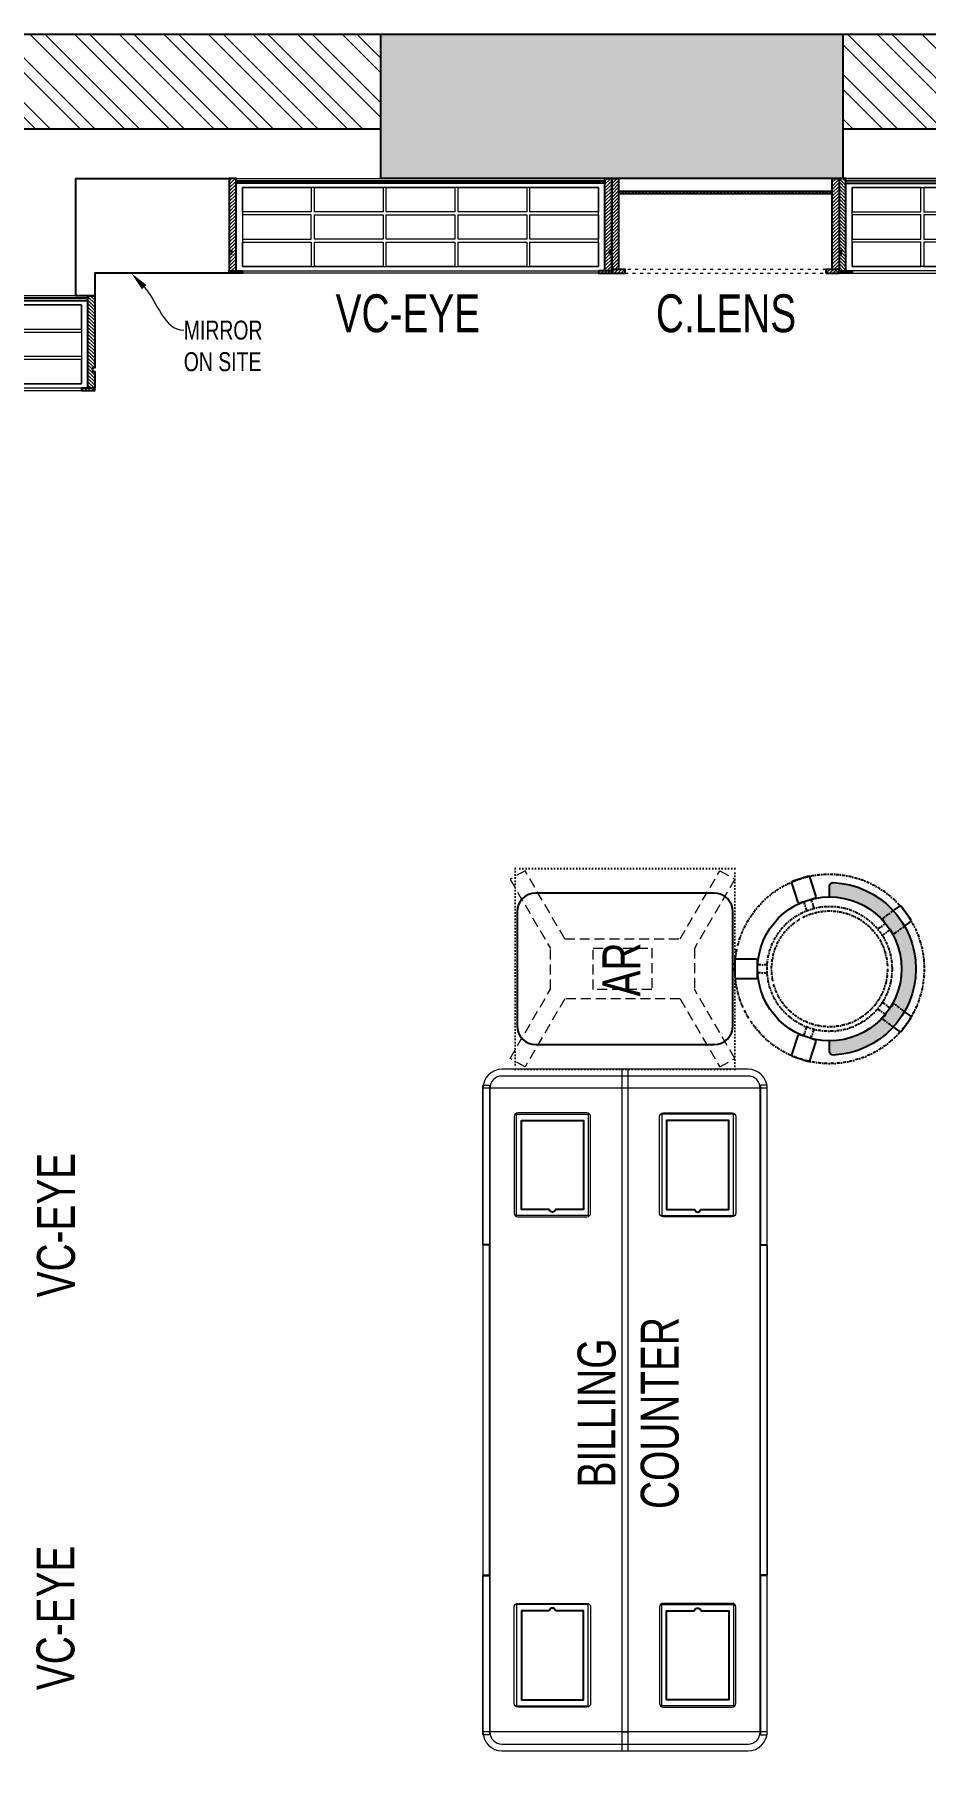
# Model space of a CAD drawing. Header units: feet. Extents: x 3359029 to 3367816, y -5719224 to -5712319.
# Drawn here: x 3362532 to 3364884, y -5716887 to -5712319 of the extents above; entities that cross this region are included whole.
import ezdxf
from ezdxf import colors
from ezdxf.entities.mleader import LeaderData, LeaderLine
from ezdxf.math import Vec2, Vec3

# ---------------------------------------------------------------- set-up
doc = ezdxf.new("R2010")
doc.units = ezdxf.units.FT
doc.header["$LTSCALE"] = 33
doc.header["$MEASUREMENT"] = 0
for name, pattern in [('ACAD_ISO03W100', [30, 12, -18]), ('DASHDOT2', [0.5, 0.25, -0.125, 0, -0.125]), ('DOT', [0.25, 0, -0.25]), ('HIDDEN2', [4.7624999999999975, 3.174999999999998, -1.587499999999999]), ('HIDDENX2', [0.75, 0.5, -0.25])]:
    doc.linetypes.add(name, pattern=pattern)
doc.layers.add('A-WALL', color=1, linetype='Continuous')
doc.layers.add('column', color=10, linetype='Continuous')
for name, color, linetype, lineweight in [('HATCH', 9, 'Continuous', 9), ('HIDDEN LINE', 177, 'Continuous', 0), ('LENS-TEXT', 31, 'Continuous', 5), ('LENS_DIMENSION', 193, 'Continuous', 0), ('LENS_PARTITION', 21, 'Continuous', 25), ('LK-FF&E FLOOR', 1, 'Continuous', 9), ('LK-FF&E WALL', 1, 'Continuous', 9), ('LN-ELEVATION-1', 81, 'Continuous', 25), ('LN-ELEVATION-2', 103, 'Continuous', 20), ('LN-ELEVATION-3', 125, 'Continuous', 18), ('LN-ELEVATION-4', 145, 'Continuous', 13), ('LN-HATCH', 251, 'Continuous', 0), ('PLANO-TXT', 252, 'Continuous', 5)]:
    doc.layers.add(name, color=color, linetype=linetype, lineweight=lineweight)
doc.styles.add('LK TXT', font='GILC____.TTF', dxfattribs={"height": 100})
doc.styles.get("Standard").update_dxf_attribs({"font": 'GILC____.TTF'})
pattern_1 = [(45, (7858558.917008298, 3503823.203216763), (-4.490128060534575, 4.490128060534575), [])]
pattern_2 = [(45, (3990327.293469645, 1709214.691590092), (-4.490128060534575, 4.490128060534575), [])]

# ---------------------------------------------------------------- blocks, each defined once
blk = doc.blocks.new('A$Cb3306c25')
at = {"layer": 'column'}
h = blk.add_hatch(color=8, dxfattribs=at)
h.dxf.hatch_style = 1
h.paths.add_polyline_path([(-5970, 5945), (-5970, 6085), (-5565, 6085), (-5565, 6635), (-7200, 6635), (-7200, 5945)])
h.paths.add_polyline_path([(-3150, 6255), (-3150, 6635), (-4370, 6635), (-4370, 6255)])
h.paths.add_polyline_path([(-8412, 5965), (-8412, 6635), (-8786.47063149605, 6635), (-8786.47063149605, 5965), (-8716.47063149605, 5965)])
at = {"layer": 'LN-HATCH'}
h = blk.add_hatch(dxfattribs=at)
h.set_pattern_fill('ANSI32', color=256, scale=222, angle=-90.00000000000001)
h.set_pattern_definition([(315, (-2870358.035949793, 5460333.452939209), (58.86663953378009, 58.86663953378008), []), (315, (-2870358.035949793, 5460294.208512919), (58.86663953378009, 58.86663953378008), [])])
h.paths.add_polyline_path([(-250, 6385), (-250, 1235), (-725, 1235), (-725, 1085), (-250, 1085), (-250, 250.0000563878566), (-1540, 250), (-3035, 250), (-3035, -20), (-8786.47063149605, -20), (-8786.47063149605, -270), (-2785, -270), (-2785, 0), (0, 0), (0, 6635), (-3150, 6635), (-3150, 6385)])
h.paths.add_polyline_path([(-1390, 250.0000065565109), (-1390, 1235), (-1540, 1235), (-1540, 250)], flags=17)
h.paths.add_polyline_path([(-4370, 6385), (-4370, 6635), (-5565, 6635), (-5565, 6385)], flags=17)
h.paths.add_polyline_path([(-7200, 6095), (-7200, 6635), (-8412, 6635), (-8412, 6095)], flags=17)
at = {"layer": 'A-WALL'}
for p, q in [((0, 6635), (-8786.47063149605, 6635)), ((-4370, 6385), (-5565, 6385)), ((-250, 6385), (-3150, 6385))]:
    blk.add_line(p, q, dxfattribs=at)
at = {"layer": 'column'}
for p, q in [((-4370, 6255), (-4370, 6635)), ((-3150, 6635), (-3150, 6255)), ((-3150, 6255), (-4370, 6255))]:
    blk.add_line(p, q, dxfattribs=at)
blk = doc.blocks.new('I-PAD Frame')
at = {"color": 3, "linetype": 'Continuous'}
blk.add_lwpolyline([(357868.7410323084, -232321.1361381283), (358122.7410323085, -232321.1361381283, 0.4142135623713902), (358132.7410323086, -232311.1361381283), (358132.7410323086, -232129.1361381283, 0.4142135623713902), (358122.7410323085, -232119.1361381283), (357868.7410323084, -232119.1361381283, 0.4142135623713902), (357858.7410323085, -232129.1361381283), (357858.7410323085, -232311.1361381283, 0.4142135623713902)], format="xyb", close=True, dxfattribs=at)
at = {"color": 3, "linetype": 'Continuous', "lineweight": 25}
blk.add_lwpolyline([(358113.2410323085, -232229.6755301424), (358113.2410323085, -232302.1361381283), (357878.2410323086, -232302.1361381283), (357878.2410323086, -232138.1361381283), (358113.2410323085, -232138.1361381283), (358113.2410323085, -232210.5967461141, 0.3275382217372251), (358114.6410323081, -232212.5046245168, -0.733799385757267), (358114.6410323086, -232227.7676517396, 0.3275382217372252)], format="xyb", close=True, dxfattribs=at)
blk = doc.blocks.new('Billing Counter 1800')
at = {"color": 5, "linetype": 'HIDDENX2', "ltscale": 0.025}
for p, q in [((-849.9999978118577, -374.9978339364752), (-850.0000002956948, 375)), ((849.9999976539983, -374.9978339364752), (850.0000001378356, 375))]:
    blk.add_line(p, q, dxfattribs=at)
at = {"color": 0, "linetype": 'Continuous'}
for p, q in [((850, 375), (-850, 375)), ((900, -325), (900, 325)), ((-850, -375), (850, -375))]:
    blk.add_line(p, q, dxfattribs=at)
at = {"color": 2, "linetype": 'Continuous'}
blk.add_line((849, -375), (849.9999976539983, -374.9978339364752), dxfattribs=at)
at = {"color": 2, "linetype": 'HIDDENX2', "ltscale": 0.025}
for points in [[(-857.9999984272289, 375), (-437.4115580061916, 375), (-437.4115580851212, 358), (-857.9999985061586, 358)], [(435.3333326776046, 375), (-435.2551077436656, 375), (-435.2551076647359, 358), (435.3333327565342, 358)], [(437.3333327565342, 375), (857.9217731775715, 375), (857.9217730986419, 358), (437.3333326776046, 358)], [(-857.9999984272289, -375), (-437.4115580061916, -375), (-437.4115580851212, -358), (-857.9999985061586, -358)], [(435.3333326776046, -375), (-435.2551077436656, -375), (-435.2551076647359, -358), (435.3333327563014, -358)], [(437.3333327563013, -375), (857.9217731775715, -375), (857.9217730986419, -358), (437.3333326776046, -358)]]:
    blk.add_lwpolyline(points, close=True, dxfattribs=at)
at = {"color": 5, "linetype": 'Continuous'}
for points in [[(-780.9166655030566, 97.25000000000001), (-513.9166655030567, 97.25000000000001), (-513.9166655030567, 286.25), (-780.9166655030566, 286.25)], [(780.9166655030566, 97.25000000000001), (513.9166655030567, 97.25000000000001), (513.9166655030567, 286.25), (780.9166655030566, 286.25)], [(-780.9166655030566, -97.25000000000001), (-513.9166655030567, -97.25000000000001), (-513.9166655030567, -286.25), (-780.9166655030566, -286.25)], [(780.9166655030566, -97.25000000000001), (513.9166655030567, -97.25000000000001), (513.9166655030567, -286.25), (780.9166655030566, -286.25)]]:
    blk.add_lwpolyline(points, close=True, dxfattribs=at)
at = {"color": 5, "linetype": 'HIDDENX2', "ltscale": 0.025}
blk.add_lwpolyline([(850, 8.5), (-850, 8.5), (-850, -8.5), (850, -8.5)], close=True, dxfattribs=at)
at = {"color": 0, "linetype": 'Continuous'}
for centre, radius, start, end in [((-850, 325), 50.0000000000291, 90, 180), ((849.999999999767, 325), 50.00000000005822, 0, 90), ((849.999999999767, -325), 50.0000000000291, 270, 0)]:
    blk.add_arc(centre, radius, start, end, dxfattribs=at)
at = {"layer": 'LN-ELEVATION-2'}
blk.add_line((-900, 325), (-900, -325), dxfattribs=at)
for points in [[(850, 375), (-850, 375, 0.4142135623725836), (-900, 325), (-900, -325, 0.4142135623725836), (-850, -375), (850, -375, 0.4142135623725837), (900, -325), (900, 325, 0.4142135623725836)], [(850, 357), (-850, 357, 0.4142135623730951), (-882, 325), (-882, -325, 0.4142135623730951), (-850, -357), (850, -357, 0.4142135623730951), (882, -325), (882, 325, 0.4142135623730951)]]:
    blk.add_lwpolyline(points, format="xyb", close=True, dxfattribs=at)
blk.add_lwpolyline([(-900, -8.5), (900, -8.5), (900, 8.5), (-900, 8.5)], close=True, dxfattribs=at)
blk.add_arc((-850, -325), 50.00000000005822, 180, 270, dxfattribs=at)
at = {"color": 2, "linetype": 'Continuous', "xscale": -1, "rotation": 180}
blk.add_blockref('I-PAD Frame', (-358643.1576978308, -232028.3861380983), dxfattribs=at)
at = {"color": 2, "linetype": 'Continuous', "rotation": 180}
blk.add_blockref('I-PAD Frame', (358643.1576977922, -232028.3861381579), dxfattribs=at)
at = {"color": 2, "linetype": 'Continuous'}
blk.add_blockref('I-PAD Frame', (-358643.1576978113, 232028.3861381281), dxfattribs=at)
at = {"color": 2, "linetype": 'Continuous', "xscale": -1}
blk.add_blockref('I-PAD Frame', (358643.1576978117, 232028.3861381281), dxfattribs=at)
at = {"layer": 'LENS-TEXT', "color": 0, "linetype": 'Continuous', "ltscale": 3, "insert": (-7.865375894587486, -8.871815700083971), "char_height": 100, "attachment_point": 5, "style": 'LK TXT'}
blk.add_mtext_dynamic_manual_height_columns('BILLING COUNTER', width=353.0555573365615, gutter_width=0.5, heights=[0], dxfattribs=at)
blk = doc.blocks.new('AR')
at = {"layer": 'LN-ELEVATION-2', "linetype": 'DOT', "lineweight": 25}
blk.add_lwpolyline([(0, 13.41378593863919), (530, 13.41378593863919), (530, 593.4137859386392), (0, 593.4137859386392)], close=True, dxfattribs=at)
at = {"layer": 'LN-ELEVATION-2', "lineweight": 25}
blk.add_lwpolyline([(465, 68.22063546301797), (465, 538.2206354630179, 0.4142135623730951), (415, 588.2206354630177), (115, 588.2206354630177, 0.4142135623730951), (65, 538.2206354630179), (65, 68.22063546301797, 0.4142135623730951), (115, 18.22063546301797), (415, 18.22063546301797, 0.4142135623730951)], format="xyb", close=True, dxfattribs=at)
at = {"layer": 'LN-ELEVATION-4', "linetype": 'HIDDEN2', "ltscale": 0.25}
for points in [[(185.8456009030342, 448.8780772723258), (5.888936847448348, 554.0078910568263), (28.48512306064368, 593.350836840691), (211.0874861851335, 486.6754184374586)], [(344.154399111867, 448.8780772762837), (524.1110631600021, 554.0078910947777), (501.5148769393563, 593.3508368753828), (318.9125138223171, 486.6754184374586)], [(211.0874861851335, 486.6754184376913), (318.9125138223171, 486.6754184376913)], [(185.8456009030342, 144.472759603057), (185.8456009030342, 448.8780772723258)], [(344.154399111867, 448.8780772762837), (344.154399111867, 144.4727595990989)], [(185.8456009030342, 144.472759603057), (5.888936847448348, 39.34294581855647), (28.48512306064368, 3.46917659e-08), (211.0874861851335, 106.6754184379242)], [(344.154399111867, 144.4727595990989), (524.1110631600021, 39.34294578060508), (501.5148769393563, 0), (318.9125138223171, 106.6754184379242)], [(318.9125138223171, 106.6754184376914), (211.0874861851335, 106.6754184376914)]]:
    blk.add_lwpolyline(points, dxfattribs=at)
blk.add_lwpolyline([(210.8456009030342, 373.9866790841333), (319.154399111867, 373.9866790841333), (319.154399111867, 219.3641577917151), (210.8456009030342, 219.3641577917151)], close=True, dxfattribs=at)
blk = doc.blocks.new('DR STOOL')
at = {"layer": 'HATCH'}
h = blk.add_hatch(dxfattribs=at)
h.set_pattern_fill('ANSI36', color=250, angle=-90.00000000000001)
h.set_pattern_definition([(315, (-227.8099174643867, 917.3997257252777), (6.173926083235043, -1.683798022700468), [7.9375, -1.587499999999999, 0, -1.587499999999999])])
edge = h.paths.add_edge_path()
edge.add_line((-190.0000000041909, 4.511094e-10), (-218.6899174675346, 4.511094e-10))
edge.add_arc((-218.6899174670689, 9.120000000388245), 9.119999999940092, 177.6119845363388, 269.9999999996136, ccw=False)
edge.add_arc((-1.8626451e-09, 3.565219e-10), 228.000000002257, 2.3880154632688004, 177.6119845367313, ccw=False)
edge.add_arc((218.6899174633436, 9.120000000497384), 9.120000000051716, -90.00000000034493, 2.3880154629299, ccw=False)
edge.add_line((218.6899174633436, 4.511094e-10), (190, 4.511094e-10))
edge.add_arc((-1.8626451e-09, 4.511094e-10), 190.000000001979, -1.27e-14, 180)
at = {"layer": 'LN-ELEVATION-1', "color": 1, "ltscale": 100}
for p, q in [((-165.2704676063731, 189.0243927398114), (-165.9069543029182, 185.0820035930228)), ((-165.9069543029182, 185.0820035930228), (-153.8003208162263, 168.3135803133482)), ((-128.6221585394814, 215.4841044476634), (-165.2704676063731, 189.0243927398114)), ((-124.7228340068832, 214.8545704018979), (-128.6221585394814, 215.4841044476634)), ((-112.6981821293011, 198.1996966340157), (-124.7228340068832, 214.8545704018979)), ((124.7553772013634, 214.9803744515593), (112.5488144652918, 198.2845540212292)), ((128.7014972954057, 215.5933048763618), (124.7553772013634, 214.9803744515593)), ((128.7014972954057, 215.5933048763618), (124.7553772013634, 214.9803744515593)), ((165.1911288509145, 188.915192311113), (128.7014972954057, 215.5933048763618)), ((165.1911288509145, 188.915192311113), (128.7014972954057, 215.5933048763618)), ((153.6734594982117, 168.4294150282658), (165.7973639420234, 185.0121775862135)), ((165.7973639420234, 185.0121775862135), (165.1911288509145, 188.915192311113)), ((165.7973639420234, 185.0121775862135), (165.1911288509145, 188.915192311113)), ((-191.2928382232785, -35.45407700946089), (-242.9550312487409, -52.24013893969095)), ((-187.9259491492994, -37.1695928365807), (-191.2928382232785, -35.45407700946089)), ((-184.1424400564283, -48.81403796559607), (-187.9259491492994, -37.1695928365807)), ((188.0651108901948, -36.96233201187715), (184.0504167033359, -49.19388854173303)), ((191.3981811110861, -35.27656588272658), (188.0651108901948, -36.96233201187715)), ((243.0100176925771, -52.21682526778022), (191.3981811110861, -35.27656588272658)), ((-242.9550312487409, -52.24013893969095), (-244.7482102331705, -55.75945052818861)), ((-244.7482102331705, -55.75945052818861), (-230.7800458371639, -98.74904560100549)), ((-227.2218665438704, -100.5620286722478), (-175.5596735184081, -83.7759667420105)), ((-173.8639617776498, -80.4479453730819), (-177.8421125086024, -68.2044548037811)), ((-175.5596735184081, -83.7759667420105), (-173.8639617776498, -80.4479453730819)), ((177.6922140880488, -68.56540505095472), (173.8739495249465, -80.1985000452405)), ((173.8739495249465, -80.1985000452405), (175.5794035866856, -83.5704969359358)), ((175.5794035866856, -83.5704969359358), (227.1912401677109, -100.5107563209894)), ((230.715890809428, -98.7280946081737), (244.8123673382215, -55.78040257930116)), ((244.8123673382215, -55.78040257930116), (243.0100176925771, -52.21682526778022)), ((-230.7800458371639, -98.74904560100549), (-227.2218665438704, -100.5620286722478)), ((227.1912401677109, -100.5107563209894), (230.715890809428, -98.7280946081737)), ((-22.72193054761737, -190.2142363802995), (-25.39390889601782, -192.886214728569)), ((-25.39390889601782, -192.886214728569), (-25.39390889601782, -247.2070584567482)), ((-10.47823652112856, -190.2142363802995), (-22.72193054761737, -190.2142363802995)), ((22.78362171910703, -190.2142363802995), (9.910054048988968, -190.2142363802995)), ((25.42475448176265, -192.8553691428751), (22.78362171910703, -190.2142363802995)), ((25.42475448176265, -247.1762128710543), (25.42475448176265, -192.8553691428751)), ((-25.39390889601782, -247.2070584567482), (-22.60096735274419, -250)), ((-22.60096735274419, -250), (22.60096735274419, -250)), ((22.60096735274419, -250), (25.42475448176265, -247.1762128710543))]:
    blk.add_line(p, q, dxfattribs=at)
at = {"layer": 'LN-ELEVATION-1', "linetype": 'DASHDOT2'}
for p, q in [((-92.92521573789418, 170.8129362839827), (-112.6981821293011, 198.1996966340157)), ((112.5488144652918, 198.2845540212292), (92.69529851106927, 171.1294289919315)), ((-153.8003208162263, 168.3135803133482), (-134.1093360339291, 141.0403694751003)), ((-134.1093360339291, 141.0403694751003), (-130.4219571123831, 140.4450534014686)), ((-130.4219571123831, 140.4450534014686), (-119.9844727469608, 147.9808124662595)), ((-119.9844727469608, 147.9808124662595), (-105.3687285655178, 126.9741353208374)), ((-103.4542870586738, 159.9154408004979), (-93.52748446213081, 167.0824927485227)), ((-88.15393704269081, 139.4771787207864), (-103.4542870586738, 159.9154408004979)), ((-93.52748446213081, 167.0824927485227), (-92.92521573789418, 170.8129362839827)), ((103.6608748426661, 159.8406005539291), (88.19885099539533, 139.4487815762331)), ((92.69529851106927, 171.1294289919315), (93.26858203159645, 167.4385604566923)), ((93.26858203159645, 167.4385604566923), (103.6608748426661, 159.8406005539291)), ((105.4096150295809, 126.94019481352), (120.1194891873747, 147.8074627162714)), ((120.1194891873747, 147.8074627162714), (130.0033113472163, 140.5812532722048)), ((130.0033113472163, 140.5812532722048), (133.7372852512635, 141.1612321265929)), ((133.7372852512635, 141.1612321265929), (153.6734594982117, 168.4294150282658)), ((-159.954806596972, -40.49024384317454), (-184.1424400564283, -48.81403796559607)), ((184.0504167033359, -49.19388854173303), (159.8786162491887, -40.79004861696012)), ((-177.8421125086024, -68.2044548037811), (-153.4148110738024, -60.73628028803068)), ((153.3006618716754, -61.02382378749462), (177.6922140880488, -68.56540505095472)), ((-10.92024635523557, -164.6382343793375), (-10.47823652112856, -190.2142363802995)), ((9.910054048988968, -190.2142363802995), (10.35584833659231, -164.674698740353))]:
    blk.add_line(p, q, dxfattribs=at)
at = {"layer": 'LN-ELEVATION-1', "color": 1, "ltscale": 100}
blk.add_lwpolyline([(-190.0000000023283, 0), (-218.6899174656719, 0, -0.4264743413925903), (-227.8019973598421, 9.5, -0.959166304662544), (227.8019973593764, 9.5, -0.4264743413925903), (218.6899174647406, 0), (190.0000000013969, 0)], format="xyb", dxfattribs=at)
at = {"layer": 'LN-ELEVATION-1', "linetype": 'DASHDOT2'}
for radius in [250, 165, 153]:
    blk.add_circle((0, 0), radius, dxfattribs=at)
at = {"layer": 'LN-ELEVATION-1', "color": 1, "ltscale": 100}
blk.add_circle((0, 0), 190, dxfattribs=at)
blk = doc.blocks.new('VC HD 1010')
at = {"layer": 'LN-HATCH', "ltscale": 0.5}
h = blk.add_hatch(dxfattribs=at)
h.set_pattern_fill('ANSI31', color=256, scale=2)
h.set_pattern_definition([(45, (3761554.586240421, 1795022.935917533), (-4.490128060534575, 4.490128060534575), [])])
h.paths.add_polyline_path([(-505.166666666977, 24), (-505.166666666977, -166), (-499.1666666669771, -166), (-499.1666666669771, -176), (-505.166666666977, -176), (-505.166666666977, -220), (-487.1666666669772, -220), (-487.1666666669772, 24)])
h = blk.add_hatch(dxfattribs=at)
h.set_pattern_fill('ANSI31', color=256, scale=2)
h.set_pattern_definition(pattern_1)
h.paths.add_polyline_path([(504.8333333330228, 24), (504.8333333330228, -166), (498.8333333330228, -166), (498.8333333330228, -176), (504.8333333330228, -176), (504.8333333330228, -220), (486.8333333330228, -220), (486.8333333330228, 24)])
h = blk.add_hatch(dxfattribs=at)
h.set_pattern_fill('ANSI31', color=256, scale=2)
h.set_pattern_definition([(45, (7858741.917008297, 3503823.203216763), (-4.490128060534575, 4.490128060534575), [])])
h.paths.add_polyline_path([(-470.1666666669772, -220), (-470.1666666669772, -226), (-505.166666666977, -226), (-505.166666666977, -220)])
h = blk.add_hatch(dxfattribs=at)
h.set_pattern_fill('ANSI31', color=256, scale=2)
h.set_pattern_definition(pattern_1)
h.paths.add_polyline_path([(476.8333333330228, -220), (476.8333333330228, -226), (511.8333333330228, -226), (511.8333333330228, -220)])
at = {"layer": 'LN-ELEVATION-1', "ltscale": 0.5}
for points in [[(-505.166666666977, 24), (-505.166666666977, -166), (-499.1666666669771, -166), (-499.1666666669771, -176), (-505.166666666977, -176), (-505.166666666977, -220), (-487.1666666669772, -220), (-487.1666666669772, 24)], [(486.8333333330228, 12), (-487.1666666669772, 12), (-487.1666666669772, 18), (486.8333333330228, 18)], [(504.8333333330228, 24), (504.8333333330228, -166), (498.8333333330228, -166), (498.8333333330228, -176), (504.8333333330228, -176), (504.8333333330228, -220), (486.8333333330228, -220), (486.8333333330228, 24)], [(-470.1666666669772, -220), (-470.1666666669772, -226), (-505.166666666977, -226), (-505.166666666977, -220)], [(469.8333333330228, -220), (469.8333333330228, -226), (504.8333333330228, -226), (504.8333333330228, -220)]]:
    blk.add_lwpolyline(points, close=True, dxfattribs=at)
at = {"layer": 'LN-ELEVATION-2', "ltscale": 0.5}
blk.add_lwpolyline([(470.1666666674428, 0), (-470.1666666674428, 0), (-470.1666666674428, -208), (470.1666666674428, -208)], close=True, dxfattribs=at)
at = {"layer": 'LN-ELEVATION-3', "ltscale": 0.5}
for p, q in [((-487.1666666669772, 24), (486.8333333330228, 24)), ((-470.1666666669772, -220), (469.8333333330228, -220)), ((469.8333333330228, -226), (-470.1666666669772, -226))]:
    blk.add_line(p, q, dxfattribs=at)
for points in [[(-470.1666666674428, 0), (-288.5000000004657, 0), (-288.5000000004657, -64), (-470.1666666674428, -64)], [(-280.5000000004657, 0), (-98.83333333348855, 0), (-98.83333333348855, -64), (-280.5000000004657, -64)], [(-90.83333333348855, 0), (90.83333333348855, 0), (90.83333333348855, -64), (-90.83333333348855, -64)], [(98.83333333348855, 0), (280.5000000004657, 0), (280.5000000004657, -64), (98.83333333348855, -64)], [(288.5000000004657, 0), (470.1666666674428, 0), (470.1666666674428, -64), (288.5000000004657, -64)], [(-470.1666666674428, -136), (-288.5000000004657, -136), (-288.5000000004657, -72), (-470.1666666674428, -72)], [(-280.5000000004657, -72), (-98.83333333348855, -72), (-98.83333333348855, -136), (-280.5000000004657, -136)], [(-90.83333333348855, -72), (90.83333333348855, -72), (90.83333333348855, -136), (-90.83333333348855, -136)], [(98.83333333348855, -72), (280.5000000004657, -72), (280.5000000004657, -136), (98.83333333348855, -136)], [(288.5000000004657, -72), (470.1666666674428, -72), (470.1666666674428, -136), (288.5000000004657, -136)], [(-470.1666666674428, -144), (-288.5000000004657, -144), (-288.5000000004657, -208), (-470.1666666674428, -208)], [(-280.5000000004657, -144), (-98.83333333348855, -144), (-98.83333333348855, -208), (-280.5000000004657, -208)], [(-90.83333333348855, -144), (90.83333333348855, -144), (90.83333333348855, -208), (-90.83333333348855, -208)], [(98.83333333348855, -144), (280.5000000004657, -144), (280.5000000004657, -208), (98.83333333348855, -208)], [(288.5000000004657, -144), (470.1666666674428, -144), (470.1666666674428, -208), (288.5000000004657, -208)]]:
    blk.add_lwpolyline(points, close=True, dxfattribs=at)
blk = doc.blocks.new('CLENS 600')
at = {"layer": 'LN-HATCH', "ltscale": 0.5}
h = blk.add_hatch(dxfattribs=at)
h.set_pattern_fill('ANSI31', color=256, scale=2)
h.set_pattern_definition(pattern_2)
h.paths.add_polyline_path([(-600, 0), (-582, 0), (-582, -240), (-600, -240)])
h = blk.add_hatch(dxfattribs=at)
h.set_pattern_fill('ANSI31', color=256, scale=2)
h.set_pattern_definition([(45, (3975657.572909575, 1709214.691590092), (-4.490128060534575, 4.490128060534575), [])])
h.paths.add_polyline_path([(-18, 0), (0, 0), (0, -240), (-18, -240)])
h = blk.add_hatch(dxfattribs=at)
h.set_pattern_fill('ANSI31', color=256, scale=2)
h.set_pattern_definition([(45, (3990252.293469645, 1709214.691590092), (-4.490128060534575, 4.490128060534575), [])])
h.paths.add_polyline_path([(-582, -40), (-18, -40), (-18, -34), (-582, -34)])
h = blk.add_hatch(dxfattribs=at)
h.set_pattern_fill('ANSI31', color=256, scale=2)
h.set_pattern_definition(pattern_2)
h.paths.add_polyline_path([(-600, -250), (-565, -250), (-565, -240), (-600, -240)])
h = blk.add_hatch(dxfattribs=at)
h.set_pattern_fill('ANSI31', color=256, scale=2)
h.set_pattern_definition([(45, (3990177.293469646, 1709214.691590092), (-4.490128060534575, 4.490128060534575), [])])
h.paths.add_polyline_path([(-35, -250), (0, -250), (0, -240), (-35, -240)])
at = {"layer": 'HIDDEN LINE', "linetype": 'ACAD_ISO03W100', "ltscale": 0.02}
for p, q in [((-35, -240), (-565, -240)), ((-565, -250), (-35, -250))]:
    blk.add_line(p, q, dxfattribs=at)
at = {"layer": 'LN-ELEVATION-1', "ltscale": 0.5}
for points in [[(-600, 0), (-582, 0), (-582, -240), (-600, -240)], [(-18, 0), (0, 0), (0, -240), (-18, -240)], [(-582, -40), (-18, -40), (-18, -34), (-582, -34)], [(-600, -250), (-565, -250), (-565, -240), (-600, -240)], [(-35, -250), (0, -250), (0, -240), (-35, -240)]]:
    blk.add_lwpolyline(points, close=True, dxfattribs=at)
at = {"layer": 'LN-ELEVATION-4'}
blk.add_line((-18, 0), (-582, 0), dxfattribs=at)

msp = doc.modelspace()

# ---------------------------------------------------------------- linework, layer by layer
at = {"layer": 'LENS_PARTITION'}
msp.add_lwpolyline([(3363045.546694433, -5712949.019963295), (3362690.569031908, -5712949.019963295), (3362690.569031908, -5713009.019963297), (3362640.569031908, -5713009.019963297), (3362640.569031908, -5712699.019963296), (3363045.546694433, -5712699.019963296)], close=True, dxfattribs=at)

# ---------------------------------------------------------------- block references
at = {"layer": 'LENS_DIMENSION'}
msp.add_blockref('A$Cb3306c25', (3367815.546694433, -5718954.019963295), dxfattribs=at)
at = {"layer": 'LK-FF&E FLOOR'}
for name, p, rotation in [('AR', (3363787.132908495, -5714520.925392045), 270), ('DR STOOL', (3364630.546694434, -5714785.925392045), 270), ('Billing Counter 1800', (3364090.546694433, -5715950.925392046), 90)]:
    msp.add_blockref(name, p, dxfattribs=dict(at, rotation=rotation))
at = {"layer": 'LK-FF&E WALL'}
for name, p in [('VC HD 1010', (3363550.7133611, -5712723.019963296)), ('CLENS 600', (3364655.546694434, -5712699.019963296))]:
    msp.add_blockref(name, p, dxfattribs=at)
at = {"layer": 'LK-FF&E WALL', "xscale": -1}
for p in [(3365160.380027767, -5712723.019963296), (3362185.402365241, -5713033.019963297)]:
    msp.add_blockref('VC HD 1010', p, dxfattribs=at)

# ---------------------------------------------------------------- texts
at = {"layer": 'LENS-TEXT', "color": 0, "linetype": 'Continuous', "ltscale": 3, "insert": (3364081.062250376, -5714787.582428952), "char_height": 100, "attachment_point": 5, "rotation": 90, "style": 'LK TXT'}
msp.add_mtext_dynamic_manual_height_columns('AR', width=237.4408088319178, gutter_width=12.5, heights=[0], dxfattribs=at)
at = {"layer": 'PLANO-TXT', "linetype": 'Continuous', "ltscale": 3, "char_height": 100, "width": 244.6773255813953, "attachment_point": 5, "style": 'LK TXT'}
for s, insert in [('VC-EYE', (3363517.214285997, -5713055.662634235)), ('C.LENS', (3364357.362528882, -5713055.662634235))]:
    msp.add_mtext(s, dxfattribs=dict(at, insert=insert))
at = {"layer": 'PLANO-TXT', "linetype": 'Continuous', "ltscale": 3, "char_height": 100, "width": 421.5668604651161, "attachment_point": 5, "rotation": 90.00000000000006, "style": 'LK TXT'}
for insert in [(3362588.663608716, -5715462.540838152), (3362587.391690931, -5716499.746421608)]:
    msp.add_mtext('VC-EYE', dxfattribs=dict(at, insert=insert))

# ---------------------------------------------------------------- leaders
at = {"layer": 'LENS-TEXT', "color": 7}
ml = msp.add_multileader_mtext('Standard', dxfattribs=at)
ml.set_content('\\pxql,t3;{\\C0;MIRROR ON SITE}', color=1)
ml.set_leader_properties(color=256, linetype='ByLayer', lineweight=-1)
ml.build(insert=Vec2(0, 0))
ml.multileader.update_dxf_attribs({"leader_type": 2, "dogleg_length": 0.36, "arrow_head_size": 50})
ctx = ml.context
ctx.base_point, ctx.char_height, ctx.arrow_head_size, ctx.landing_gap_size, ctx.plane_origin, ctx.plane_x_axis, ctx.plane_y_axis = Vec3(3362925.36499041, -5713099.632850894, -4.5420196e-09), 50, 50, 0.09, Vec3(3362253.018793142, -5712637.040899021, -4.5420196e-09), Vec3(1, 2e-16), Vec3(-2e-16, 1)
notes = []
notes.append((ctx, [(0, (1, 1, 0), (3362925.004990411, -5713099.632850894, -4.5420196e-09), (1, 2e-16), 0.36, [(0, [(3362786.983818005, -5712949.019963295, -4.5420196e-09)], 0, [])])]))
ctx.mtext.insert, ctx.mtext.text_direction, ctx.mtext.rotation, ctx.mtext.width, ctx.mtext.flow_direction = Vec3(3362925.454990411, -5713074.30581601, -4.5420196e-09), Vec3(1, 2e-16), 2e-16, 237.2605896616587, 5
for ctx, leaders in notes:
    for number, flags, end, landing, length, lines in leaders:
        leader = LeaderData()
        leader.index, (leader.has_last_leader_line, leader.has_dogleg_vector, leader.attachment_direction) = number, flags
        leader.last_leader_point, leader.dogleg_vector, leader.dogleg_length = Vec3(end), Vec3(landing), length
        for number, points, colour, breaks in lines:
            line = LeaderLine()
            line.index, line.vertices, line.color, line.breaks = number, Vec3.list(points), colors.encode_raw_color(colour), breaks
            leader.lines.append(line)
        ctx.leaders.append(leader)

doc.saveas('drawing.dxf')
